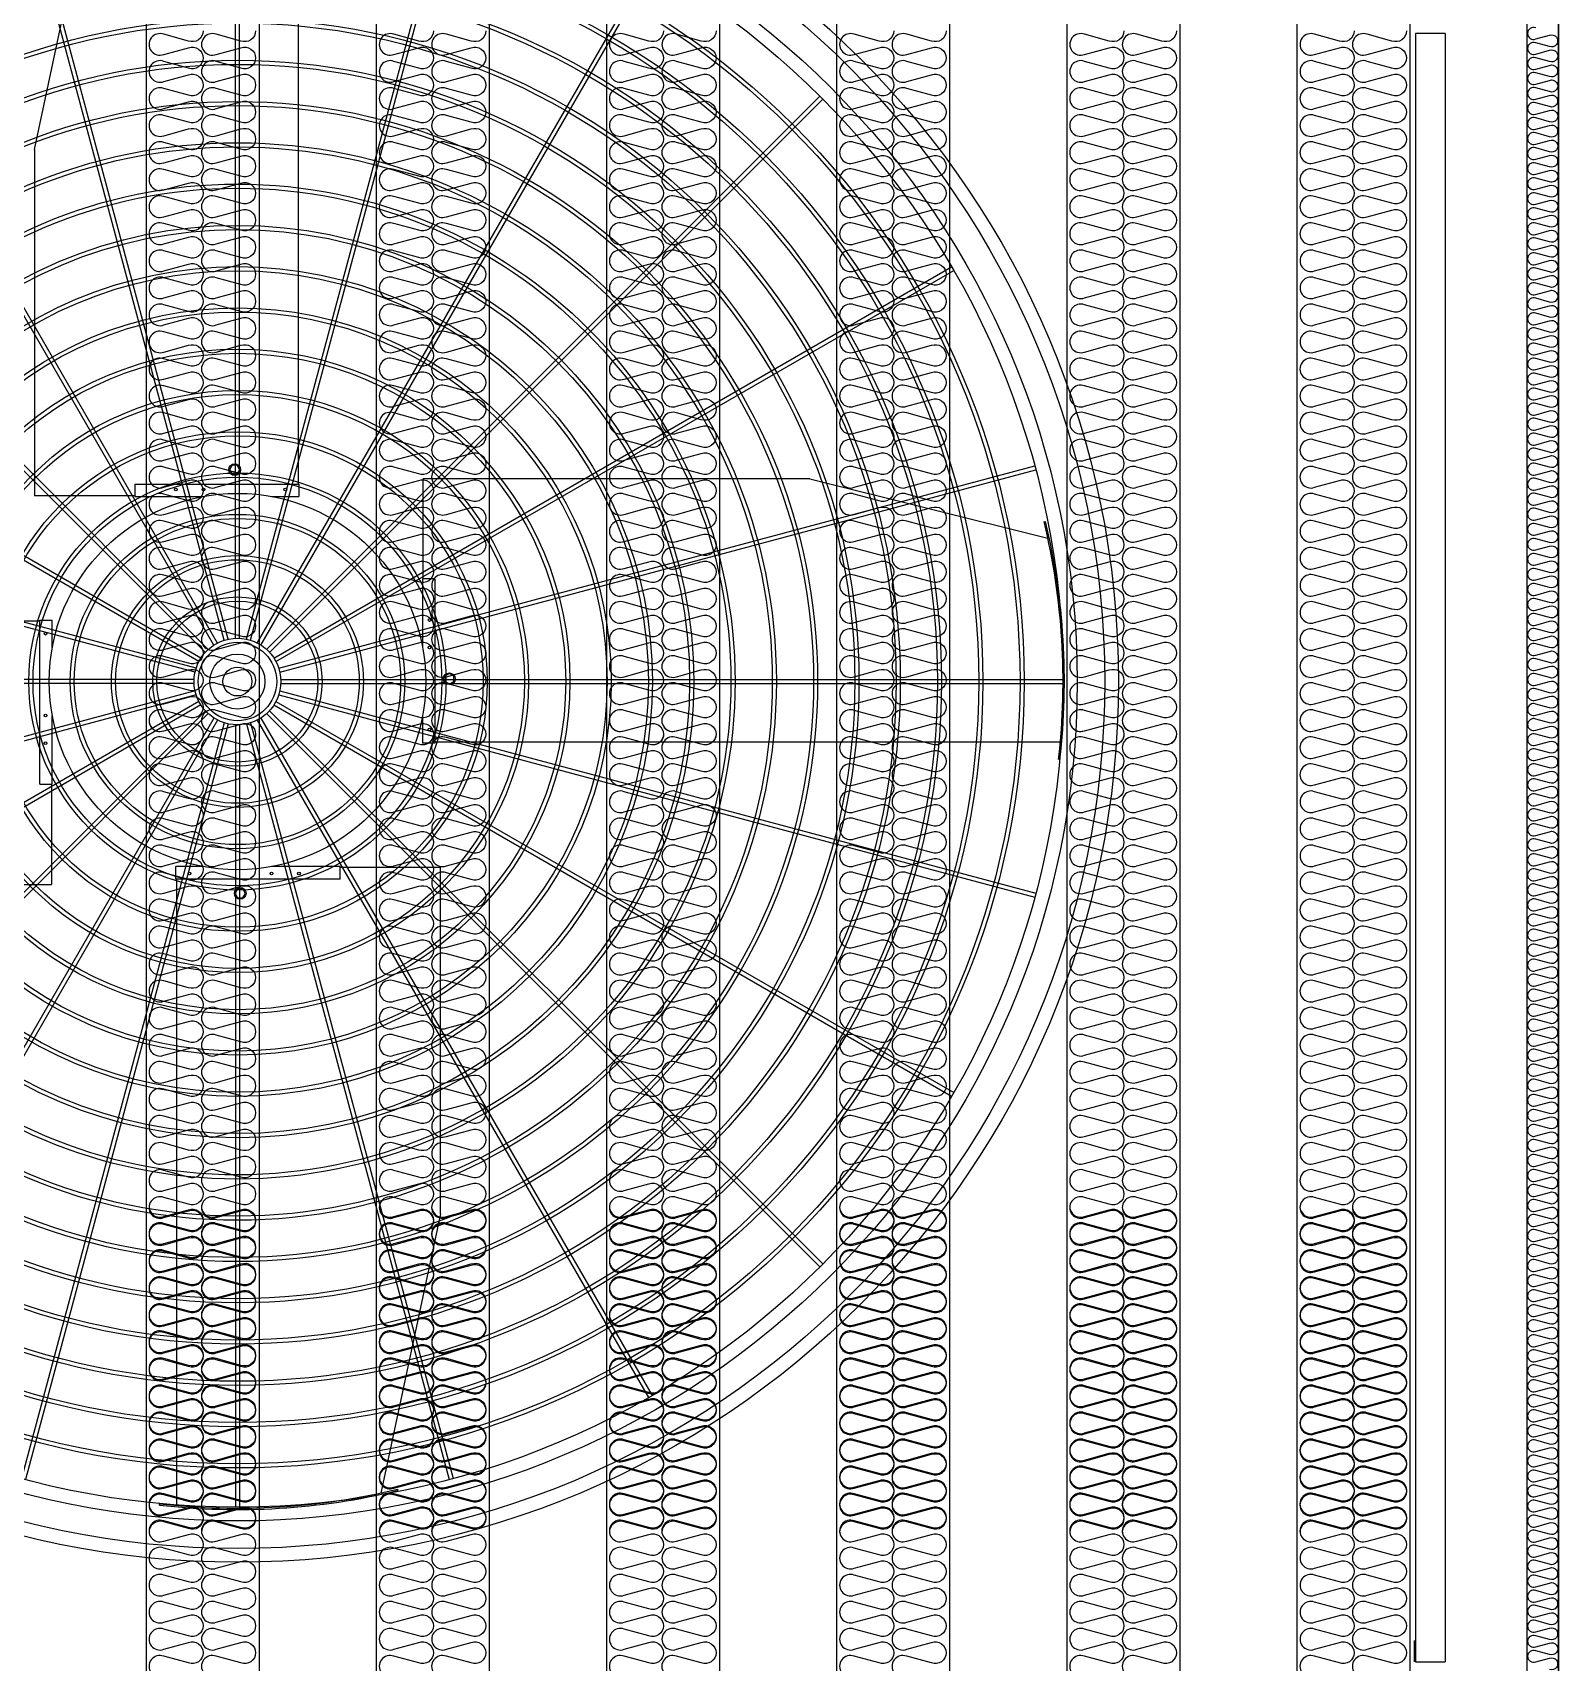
# Model space of a CAD drawing. Header units: millimetres. Extents: x 2557 to 34820, y 2099 to 24914.
# Drawn here: x 7637 to 9662, y 10535 to 12699 of the extents above; entities that cross this region are included whole.
import ezdxf

# ---------------------------------------------------------------- set-up
doc = ezdxf.new("R2010")
doc.units = ezdxf.units.MM
for name, color, linetype in [('LINE', 7, 'Continuous'), ('SMS', 220, 'Continuous'), ('냉각탑', 4, 'Continuous')]:
    doc.layers.add(name, color=color, linetype=linetype)

# ---------------------------------------------------------------- blocks, each defined once
blk = doc.blocks.new('A$C1FB73ED1')
for p, q in [((1277, 1342.9), (1277, 2480)), ((1283, 1342.9), (1283, 2480)), ((1266.6, 1341.6), (972.3, 2439.9)), ((1293.4, 1341.6), (1587.7, 2439.9)), ((1260.8, 1340), (966.5, 2438.3)), ((1299.2, 1340), (1593.5, 2438.3)), ((1245.9, 1333), (677.4, 2317.7)), ((1251.1, 1336), (682.6, 2320.7)), ((1308.9, 1336), (1877.4, 2320.7)), ((1314.1, 1333), (1882.6, 2317.7)), ((1233.4, 1322.4), (429.4, 2126.4)), ((1237.6, 1326.6), (433.6, 2130.6)), ((1322.4, 1326.6), (2126.4, 2130.6)), ((1326.6, 1322.4), (2130.6, 2126.4)), ((1224, 1308.9), (239.3, 1877.4)), ((1227, 1314.1), (242.3, 1882.6)), ((1333, 1314.1), (2317.7, 1882.6)), ((1336, 1308.9), (2320.7, 1877.4)), ((1218.4, 1293.4), (120.1, 1587.7)), ((1220, 1299.2), (121.7, 1593.5)), ((1340, 1299.2), (2438.3, 1593.5)), ((1341.6, 1293.4), (2439.9, 1587.7)), ((1217.1, 1283), (80, 1283)), ((1342.9, 1283), (2480, 1283)), ((1217.1, 1277), (80, 1277)), ((1218.4, 1266.6), (120.1, 972.3)), ((1220, 1260.8), (121.7, 966.5)), ((1340, 1260.8), (2438.3, 966.5)), ((1341.6, 1266.6), (2439.9, 972.3)), ((1342.9, 1277), (2480, 1277)), ((1224, 1251.1), (239.3, 682.6)), ((1227, 1245.9), (242.3, 677.4)), ((1233.4, 1237.6), (429.4, 433.6)), ((1237.6, 1233.4), (433.6, 429.4)), ((1322.4, 1233.4), (2126.4, 429.4)), ((1326.6, 1237.6), (2130.6, 433.6)), ((1333, 1245.9), (2317.7, 677.4)), ((1336, 1251.1), (2320.7, 682.6)), ((1245.9, 1227), (677.4, 242.3)), ((1251.1, 1224), (682.6, 239.3)), ((1260.8, 1220), (966.5, 121.7)), ((1266.6, 1218.4), (972.3, 120.1)), ((1277, 1217.1), (1277, 80)), ((1283, 1217.1), (1283, 80)), ((1293.4, 1218.4), (1587.7, 120.1)), ((1299.2, 1220), (1593.5, 121.7)), ((1308.9, 1224), (1877.4, 239.3)), ((1314.1, 1227), (1882.6, 242.3))]:
    blk.add_line(p, q)
for radius in [1280, 1260, 1220, 1200]:
    blk.add_circle((1280, 1280), radius)
at = {"ltscale": 5}
for radius in [1143, 1137, 1083, 1077, 1023, 1017, 963, 957, 903, 897, 843, 837, 783, 777, 723, 717, 663, 657, 603, 597, 543, 537, 483, 477, 423, 417, 363, 357, 303, 297, 243, 237, 183, 177, 123, 117, 63, 57, 40, 21]:
    blk.add_circle((1280, 1280), radius, dxfattribs=at)
at = {"color": 7}
blk.add_circle((1280, 1280), 273.5, dxfattribs=at)
at = {"layer": 'LINE', "color": 7}
for p, q in [((1368.2, 2477.5), (1368.2, 1567)), ((985.2, 2053.4), (1071.5, 2459.4)), ((985.2, 2053.4), (985.2, 1550)), ((1130.8, 1567), (1369.4, 1567)), ((1130.8, 1567), (1369.4, 1567)), ((1130.8, 1567), (1130.8, 1549)), ((1130.8, 1567), (1130.8, 1549)), ((1369.4, 1567), (1369.4, 1549)), ((1369.4, 1567), (1369.4, 1549)), ((2111.5, 1574.8), (1550, 1574.8)), ((1550, 1429.2), (1550, 1574.8)), ((1550, 1429.2), (1550, 1574.8)), ((2111.5, 1574.8), (2457.5, 1488.5)), ((1130.8, 1550), (985.2, 1550)), ((1130.8, 1550), (985.2, 1550)), ((1130.8, 1549), (1230.5, 1549)), ((1130.8, 1549), (1230.5, 1549)), ((1329.5, 1549), (1369.4, 1549)), ((1329.5, 1549), (1369.4, 1549)), ((1549, 1429.2), (1549, 1329.5)), ((1549, 1429.2), (1549, 1329.5)), ((1567, 1429.2), (1549, 1429.2)), ((1567, 1429.2), (1549, 1429.2)), ((1567, 1429.2), (1567, 1190.6)), ((1567, 1429.2), (1567, 1190.6)), ((84.4, 1368.2), (993, 1368.2)), ((84.4, 1368.2), (993, 1368.2)), ((993, 1130.8), (993, 1369.4)), ((993, 1130.8), (993, 1369.4)), ((993, 1369.4), (1011, 1369.4)), ((993, 1369.4), (1011, 1369.4)), ((993, 1130.8), (993, 1369.4)), ((993, 1130.8), (993, 1369.4)), ((993, 1369.4), (1011, 1369.4)), ((993, 1369.4), (1011, 1369.4)), ((1011, 1329.5), (1011, 1369.4)), ((1011, 1329.5), (1011, 1369.4)), ((1011, 1329.5), (1011, 1369.4)), ((1011, 1329.5), (1011, 1369.4)), ((1011, 1130.8), (1011, 1230.5)), ((1011, 1130.8), (1011, 1230.5)), ((1011, 1130.8), (1011, 1230.5)), ((1011, 1130.8), (1011, 1230.5)), ((1549, 1230.5), (1549, 1190.6)), ((1549, 1230.5), (1549, 1190.6)), ((1567, 1190.6), (1549, 1190.6)), ((1567, 1190.6), (1549, 1190.6)), ((2475.6, 1191.8), (1567, 1191.8)), ((993, 1130.8), (1011, 1130.8)), ((993, 1130.8), (1011, 1130.8)), ((993, 1130.8), (1011, 1130.8)), ((993, 1130.8), (1011, 1130.8)), ((1010, 1130.8), (1010, 985.2)), ((1010, 1130.8), (1010, 985.2)), ((1010, 1130.8), (1010, 985.2)), ((1010, 1130.8), (1010, 985.2)), ((1230.5, 1011), (1190.6, 1011)), ((1190.6, 993), (1190.6, 1011)), ((1230.5, 1011), (1190.6, 1011)), ((1190.6, 993), (1190.6, 1011)), ((1429.2, 1011), (1329.5, 1011)), ((1429.2, 1011), (1329.5, 1011)), ((1429.2, 993), (1429.2, 1011)), ((1429.2, 993), (1429.2, 1011)), ((1429.2, 1010), (1574.8, 1010)), ((1429.2, 1010), (1574.8, 1010)), ((1574.8, 506.6), (1574.8, 1010)), ((508.5, 985.2), (1010, 985.2)), ((508.5, 985.2), (1010, 985.2)), ((1429.2, 993), (1190.6, 993)), ((1429.2, 993), (1190.6, 993)), ((1191.8, 82.5), (1191.8, 993)), ((1574.8, 506.6), (1488.5, 100.6)), ((1512.8, 104.1), (1512.8, 106.1)), ((1166.8, 83), (1166.8, 85)), ((1393.2, 83), (1393.2, 85))]:
    blk.add_line(p, q, dxfattribs=at)
for points in [[(1272.3, 1594.4), (1268.5, 1587.9), (1272.3, 1581.4), (1279.8, 1581.4), (1283.5, 1587.9), (1279.8, 1594.4)], [(1272.3, 1594.4), (1268.5, 1587.9), (1272.3, 1581.4), (1279.8, 1581.4), (1283.5, 1587.9), (1279.8, 1594.4)], [(1594.4, 1287.7), (1587.9, 1291.5), (1581.4, 1287.7), (1581.4, 1280.2), (1587.9, 1276.5), (1594.4, 1280.2)], [(1594.4, 1287.7), (1587.9, 1291.5), (1581.4, 1287.7), (1581.4, 1280.2), (1587.9, 1276.5), (1594.4, 1280.2)], [(1287.7, 965.6), (1291.5, 972.1), (1287.7, 978.6), (1280.2, 978.6), (1276.5, 972.1), (1280.2, 965.6)], [(1287.7, 965.6), (1291.5, 972.1), (1287.7, 978.6), (1280.2, 978.6), (1276.5, 972.1), (1280.2, 965.6)]]:
    blk.add_lwpolyline(points, close=True, dxfattribs=at)
for centre, radius in [((1276, 1587.9), 8.5), ((1276, 1587.9), 8.5), ((1190.6, 1559), 2), ((1190.6, 1559), 2), ((1230.6, 1559), 2), ((1230.6, 1559), 2), ((1349.6, 1559), 2), ((1349.6, 1559), 2), ((1001, 1349.6), 2), ((1001, 1349.6), 2), ((1001, 1349.6), 2), ((1001, 1349.6), 2), ((1559, 1369.4), 2), ((1559, 1369.4), 2), ((1559, 1329.4), 2), ((1559, 1329.4), 2), ((1587.9, 1284), 8.5), ((1587.9, 1284), 8.5), ((1001, 1230.6), 2), ((1001, 1230.6), 2), ((1001, 1230.6), 2), ((1001, 1230.6), 2), ((1559, 1210.4), 2), ((1559, 1210.4), 2), ((1001, 1190.6), 2), ((1001, 1190.6), 2), ((1001, 1190.6), 2), ((1001, 1190.6), 2), ((1210.4, 1001), 2), ((1210.4, 1001), 2), ((1329.4, 1001), 2), ((1329.4, 1001), 2), ((1369.4, 1001), 2), ((1369.4, 1001), 2), ((1284, 972.1), 8.5), ((1284, 972.1), 8.5)]:
    blk.add_circle(centre, radius, dxfattribs=at)
for centre, radius, start, end in [((1481.5, 1280), 998, 353.4876, 13.487), ((1481.5, 1280), 1000, 353.5007, 13.4595), ((1280, 1076.6), 998, 263.4876, 283.487), ((1280, 1076.6), 1000, 263.5007, 283.4595)]:
    blk.add_arc(centre, radius, start, end, dxfattribs=at)
blk = doc.blocks.new('SP전면')
at = {"color": 7}
for p, q in [((31549.2, -80510.4), (31549.2, -83988.4)), ((31699.2, -80510.4), (31699.2, -83988.4))]:
    blk.add_line(p, q, dxfattribs=at)
at = {"layer": 'SMS', "color": 5}
for points in [[(31625.1, -81432.6, -0.524856), (31605.6, -81446.1), (31572.7, -81437.2, 1.449198), (31572.7, -81464), (31605.6, -81455.1, -0.524856), (31625.1, -81468.6, -0.524856), (31605.6, -81482), (31572.7, -81473.1, 1.449198), (31572.7, -81499.9), (31605.6, -81491, -0.524856), (31625.1, -81504.5, -0.524856), (31605.6, -81517.9), (31572.7, -81509, 1.449198), (31572.7, -81535.9), (31605.6, -81526.9, -0.524856), (31625.1, -81540.4, -0.524856), (31605.6, -81553.8), (31572.7, -81544.9, 1.449198), (31572.7, -81571.8), (31605.6, -81562.9, -0.524856), (31625.1, -81576.3, -0.524856), (31605.6, -81589.7), (31572.7, -81580.8, 1.449198), (31572.7, -81607.7), (31605.6, -81598.8, -0.524856), (31625.1, -81612.2, -0.524856), (31605.6, -81625.6), (31572.7, -81616.7, 1.449198), (31572.7, -81643.6), (31605.6, -81634.7, -0.524856), (31625.1, -81648.1, -0.524856), (31605.6, -81661.5), (31572.7, -81652.6, 1.449198), (31572.7, -81679.5), (31605.6, -81670.6, -0.524856), (31625.1, -81684, -0.524856), (31605.6, -81697.4), (31572.7, -81688.5, 1.449198), (31572.7, -81715.4), (31605.6, -81706.5, -0.524856), (31625.1, -81719.9, -0.524856), (31605.6, -81733.4), (31572.7, -81724.5, 1.449198), (31572.7, -81751.3), (31605.6, -81742.4, -0.524856), (31625.1, -81755.8, -0.524856), (31605.6, -81769.3), (31572.7, -81760.4, 1.449198), (31572.7, -81787.2), (31605.6, -81778.3, -0.524856), (31625.1, -81791.7, -0.524856), (31605.6, -81805.2), (31572.7, -81796.3, 1.449198), (31572.7, -81823.1), (31605.6, -81814.2, -0.524856), (31625.1, -81827.7, -0.524856), (31605.6, -81841.1), (31572.7, -81832.2, 1.449198), (31572.7, -81859), (31605.6, -81850.1, -0.524856), (31625.1, -81863.6, -0.524856), (31605.6, -81877), (31572.7, -81868.1, 1.449198), (31572.7, -81895), (31605.6, -81886, -0.524856), (31625.1, -81899.5, -0.524856), (31605.6, -81912.9), (31572.7, -81904, 1.449198), (31572.7, -81930.9), (31605.6, -81922, -0.524856), (31625.1, -81935.4, -0.524856), (31605.6, -81948.8), (31572.7, -81939.9, 1.449198), (31572.7, -81966.8), (31605.6, -81957.9, -0.524856), (31625.1, -81971.3, -0.524856), (31605.6, -81984.7), (31572.7, -81975.8, 1.449198), (31572.7, -82002.7), (31605.6, -81993.8, -0.524856), (31625.1, -82007.2, -0.524856), (31605.6, -82020.6), (31572.7, -82011.7, 1.449198), (31572.7, -82038.6), (31605.6, -82029.7, -0.524856), (31625.1, -82043.1, -0.524856), (31605.6, -82056.5), (31572.7, -82047.6, 1.449198), (31572.7, -82074.5), (31605.6, -82065.6, -0.524856), (31625.1, -82079, -0.524856), (31605.6, -82092.5), (31572.7, -82083.6, 1.449198), (31572.7, -82110.4), (31605.6, -82101.5, -0.524856), (31625.1, -82114.9, -0.524856), (31605.6, -82128.4), (31572.7, -82119.5, 1.449198), (31572.7, -82146.3), (31605.6, -82137.4, -0.524856), (31625.1, -82150.8, -0.524856), (31605.6, -82164.3), (31572.7, -82155.4, 1.449198), (31572.7, -82182.2), (31605.6, -82173.3, -0.524856), (31625.1, -82186.8, -0.524856), (31605.6, -82200.2), (31572.7, -82191.3, 1.449198), (31572.7, -82218.1), (31605.6, -82209.2, -0.524856), (31625.1, -82222.7, -0.524856), (31605.6, -82236.1), (31572.7, -82227.2, 1.449198), (31572.7, -82254.1), (31605.6, -82245.1, -0.524856), (31625.1, -82258.6, -0.524856), (31605.6, -82272), (31572.7, -82263.1, 1.449198), (31572.7, -82290), (31605.6, -82281.1, -0.524856), (31625.1, -82294.5, -0.524856), (31605.6, -82307.9), (31572.7, -82299, 1.449198), (31572.7, -82325.9), (31605.6, -82317, -0.524856), (31625.1, -82330.4, -0.524856), (31605.6, -82343.8), (31572.7, -82334.9, 1.449198), (31572.7, -82361.8), (31605.6, -82352.9, -0.524856), (31625.1, -82366.3, -0.417249), (31610.6, -82380.7)], [(31694.7, -81432.6, -0.524856), (31675.2, -81446.1), (31642.3, -81437.2, 1.449198), (31642.3, -81464), (31675.2, -81455.1, -0.524856), (31694.7, -81468.6, -0.524856), (31675.2, -81482), (31642.3, -81473.1, 1.449198), (31642.3, -81499.9), (31675.2, -81491, -0.524856), (31694.7, -81504.5, -0.524856), (31675.2, -81517.9), (31642.3, -81509, 1.449198), (31642.3, -81535.9), (31675.2, -81526.9, -0.524856), (31694.7, -81540.4, -0.524856), (31675.2, -81553.8), (31642.3, -81544.9, 1.449198), (31642.3, -81571.8), (31675.2, -81562.9, -0.524856), (31694.7, -81576.3, -0.524856), (31675.2, -81589.7), (31642.3, -81580.8, 1.449198), (31642.3, -81607.7), (31675.2, -81598.8, -0.524856), (31694.7, -81612.2, -0.524856), (31675.2, -81625.6), (31642.3, -81616.7, 1.449198), (31642.3, -81643.6), (31675.2, -81634.7, -0.524856), (31694.7, -81648.1, -0.524856), (31675.2, -81661.5), (31642.3, -81652.6, 1.449198), (31642.3, -81679.5), (31675.2, -81670.6, -0.524856), (31694.7, -81684, -0.524856), (31675.2, -81697.4), (31642.3, -81688.5, 1.449198), (31642.3, -81715.4), (31675.2, -81706.5, -0.524856), (31694.7, -81719.9, -0.524856), (31675.2, -81733.4), (31642.3, -81724.5, 1.449198), (31642.3, -81751.3), (31675.2, -81742.4, -0.524856), (31694.7, -81755.8, -0.524856), (31675.2, -81769.3), (31642.3, -81760.4, 1.449198), (31642.3, -81787.2), (31675.2, -81778.3, -0.524856), (31694.7, -81791.7, -0.524856), (31675.2, -81805.2), (31642.3, -81796.3, 1.449198), (31642.3, -81823.1), (31675.2, -81814.2, -0.524856), (31694.7, -81827.7, -0.524856), (31675.2, -81841.1), (31642.3, -81832.2, 1.449198), (31642.3, -81859), (31675.2, -81850.1, -0.524856), (31694.7, -81863.6, -0.524856), (31675.2, -81877), (31642.3, -81868.1, 1.449198), (31642.3, -81895), (31675.2, -81886, -0.524856), (31694.7, -81899.5, -0.524856), (31675.2, -81912.9), (31642.3, -81904, 1.449198), (31642.3, -81930.9), (31675.2, -81922, -0.524856), (31694.7, -81935.4, -0.524856), (31675.2, -81948.8), (31642.3, -81939.9, 1.449198), (31642.3, -81966.8), (31675.2, -81957.9, -0.524856), (31694.7, -81971.3, -0.524856), (31675.2, -81984.7), (31642.3, -81975.8, 1.449198), (31642.3, -82002.7), (31675.2, -81993.8, -0.524856), (31694.7, -82007.2, -0.524856), (31675.2, -82020.6), (31642.3, -82011.7, 1.449198), (31642.3, -82038.6), (31675.2, -82029.7, -0.524856), (31694.7, -82043.1, -0.524856), (31675.2, -82056.5), (31642.3, -82047.6, 1.449198), (31642.3, -82074.5), (31675.2, -82065.6, -0.524856), (31694.7, -82079, -0.524856), (31675.2, -82092.5), (31642.3, -82083.6, 1.449198), (31642.3, -82110.4), (31675.2, -82101.5, -0.524856), (31694.7, -82114.9, -0.524856), (31675.2, -82128.4), (31642.3, -82119.5, 1.449198), (31642.3, -82146.3), (31675.2, -82137.4, -0.524856), (31694.7, -82150.8, -0.524856), (31675.2, -82164.3), (31642.3, -82155.4, 1.449198), (31642.3, -82182.2), (31675.2, -82173.3, -0.524856), (31694.7, -82186.8, -0.524856), (31675.2, -82200.2), (31642.3, -82191.3, 1.449198), (31642.3, -82218.1), (31675.2, -82209.2, -0.524856), (31694.7, -82222.7, -0.524856), (31675.2, -82236.1), (31642.3, -82227.2, 1.449198), (31642.3, -82254.1), (31675.2, -82245.1, -0.524856), (31694.7, -82258.6, -0.524856), (31675.2, -82272), (31642.3, -82263.1, 1.449198), (31642.3, -82290), (31675.2, -82281.1, -0.524856), (31694.7, -82294.5, -0.524856), (31675.2, -82307.9), (31642.3, -82299, 1.449198), (31642.3, -82325.9), (31675.2, -82317, -0.524856), (31694.7, -82330.4, -0.524856), (31675.2, -82343.8), (31642.3, -82334.9, 1.449198), (31642.3, -82361.8), (31675.2, -82352.9, -0.524856), (31694.7, -82366.3, -0.417249), (31680.2, -82380.7)], [(31553.7, -82351.9, 0.446849), (31572.7, -82361.8), (31605.6, -82352.9, -0.524856), (31625.1, -82366.3, -0.524856), (31605.6, -82379.7), (31572.7, -82370.8, 1.449198), (31572.7, -82397.7), (31605.6, -82388.8, -0.524856), (31625.1, -82402.2, -0.524856), (31605.6, -82415.6), (31572.7, -82406.7, 1.449198), (31572.7, -82433.6), (31605.6, -82424.7, -0.524856), (31625.1, -82438.1, -0.524856), (31605.6, -82451.6), (31572.7, -82442.7, 1.449198), (31572.7, -82469.5), (31605.6, -82460.6, -0.524856), (31625.1, -82474, -0.524856), (31605.6, -82487.5), (31572.7, -82478.6, 1.449198), (31572.7, -82505.4), (31605.6, -82496.5, -0.524856), (31625.1, -82509.9, -0.524856), (31605.6, -82523.4), (31572.7, -82514.5, 1.449198), (31572.7, -82541.3), (31605.6, -82532.4, -0.524856), (31625.1, -82545.9, -0.524856), (31605.6, -82559.3), (31572.7, -82550.4, 1.449198), (31572.7, -82577.2), (31605.6, -82568.3, -0.524856), (31625.1, -82581.8, -0.524856), (31605.6, -82595.2), (31572.7, -82586.3, 1.449198), (31572.7, -82613.2), (31605.6, -82604.2, -0.524856), (31625.1, -82617.7, -0.524856), (31605.6, -82631.1), (31572.7, -82622.2, 1.449198), (31572.7, -82649.1), (31605.6, -82640.2, -0.524856), (31625.1, -82653.6, -0.524856), (31605.6, -82667), (31572.7, -82658.1, 1.449198), (31572.7, -82685), (31605.6, -82676.1, -0.524856), (31625.1, -82689.5, -0.524856), (31605.6, -82702.9), (31572.7, -82694, 1.449198), (31572.7, -82720.9), (31605.6, -82712, -0.524856), (31625.1, -82725.4, -0.524856), (31605.6, -82738.8), (31572.7, -82729.9, 1.449198), (31572.7, -82756.8), (31605.6, -82747.9, -0.524856), (31625.1, -82761.3, -0.524856), (31605.6, -82774.7), (31572.7, -82765.8, 1.449198), (31572.7, -82792.7), (31605.6, -82783.8, -0.524856), (31625.1, -82797.2, -0.524856), (31605.6, -82810.7), (31572.7, -82801.8, 1.449198), (31572.7, -82828.6), (31605.6, -82819.7, -0.524856), (31625.1, -82833.1, -0.524856), (31605.6, -82846.6), (31572.7, -82837.7, 1.449198), (31572.7, -82864.5), (31605.6, -82855.6, -0.524856), (31625.1, -82869, -0.524856), (31605.6, -82882.5), (31572.7, -82873.6, 1.449198), (31572.7, -82900.4), (31605.6, -82891.5, -0.524856), (31625.1, -82905, -0.524856), (31605.6, -82918.4), (31572.7, -82909.5, 1.449198), (31572.7, -82936.3), (31605.6, -82927.4, -0.524856), (31625.1, -82940.9, -0.524856), (31605.6, -82954.3), (31572.7, -82945.4, 1.449198), (31572.7, -82972.3), (31605.6, -82963.3, -0.524856), (31625.1, -82976.8, -0.524856), (31605.6, -82990.2), (31572.7, -82981.3, 1.449198), (31572.7, -83008.2), (31605.6, -82999.3, -0.524856), (31625.1, -83012.7, -0.524856), (31605.6, -83026.1), (31572.7, -83017.2, 1.449198), (31572.7, -83044.1), (31605.6, -83035.2, -0.524856), (31625.1, -83048.6, -0.524856), (31605.6, -83062), (31572.7, -83053.1, 1.449198), (31572.7, -83080), (31605.6, -83071.1, -0.524856), (31625.1, -83084.5, -0.524856), (31605.6, -83097.9), (31572.7, -83089, 1.449198), (31572.7, -83115.9), (31605.6, -83107, -0.524856), (31625.1, -83120.4, -0.524856), (31605.6, -83133.8), (31572.7, -83124.9, 1.449198), (31572.7, -83151.8), (31605.6, -83142.9, -0.524856), (31625.1, -83156.3, -0.524856), (31605.6, -83169.8), (31572.7, -83160.9, 1.449198), (31572.7, -83187.7), (31605.6, -83178.8, -0.524856), (31625.1, -83192.2, -0.524856), (31605.6, -83205.7), (31572.7, -83196.8, 1.449198), (31572.7, -83223.6), (31605.6, -83214.7, -0.524856), (31625.1, -83228.1, -0.524856), (31605.6, -83241.6), (31572.7, -83232.7, 1.449198), (31572.7, -83259.5), (31605.6, -83250.6, -0.524856), (31625.1, -83264.1, -0.524856), (31605.6, -83277.5), (31572.7, -83268.6, 1.449198), (31572.7, -83295.4), (31605.6, -83286.5, -0.524856), (31625.1, -83300, -0.524856), (31605.6, -83313.4), (31572.7, -83304.5, 1.449198), (31572.7, -83331.4), (31605.6, -83322.4, -0.524856), (31625.1, -83335.9, -0.524856), (31605.6, -83349.3), (31572.7, -83340.4, 1.449198), (31572.7, -83367.3), (31605.6, -83358.4, -0.524856), (31625.1, -83371.8, -0.524856), (31605.6, -83385.2), (31572.7, -83376.3, 0.440524), (31553.8, -83385.9, 0.440524)], [(31623.3, -82351.9, 0.446849), (31642.3, -82361.8), (31675.2, -82352.9, -0.524856), (31694.7, -82366.3, -0.524856), (31675.2, -82379.7), (31642.3, -82370.8, 1.449198), (31642.3, -82397.7), (31675.2, -82388.8, -0.524856), (31694.7, -82402.2, -0.524856), (31675.2, -82415.6), (31642.3, -82406.7, 1.449198), (31642.3, -82433.6), (31675.2, -82424.7, -0.524856), (31694.7, -82438.1, -0.524856), (31675.2, -82451.6), (31642.3, -82442.7, 1.449198), (31642.3, -82469.5), (31675.2, -82460.6, -0.524856), (31694.7, -82474, -0.524856), (31675.2, -82487.5), (31642.3, -82478.6, 1.449198), (31642.3, -82505.4), (31675.2, -82496.5, -0.524856), (31694.7, -82509.9, -0.524856), (31675.2, -82523.4), (31642.3, -82514.5, 1.449198), (31642.3, -82541.3), (31675.2, -82532.4, -0.524856), (31694.7, -82545.9, -0.524856), (31675.2, -82559.3), (31642.3, -82550.4, 1.449198), (31642.3, -82577.2), (31675.2, -82568.3, -0.524856), (31694.7, -82581.8, -0.524856), (31675.2, -82595.2), (31642.3, -82586.3, 1.449198), (31642.3, -82613.2), (31675.2, -82604.2, -0.524856), (31694.7, -82617.7, -0.524856), (31675.2, -82631.1), (31642.3, -82622.2, 1.449198), (31642.3, -82649.1), (31675.2, -82640.2, -0.524856), (31694.7, -82653.6, -0.524856), (31675.2, -82667), (31642.3, -82658.1, 1.449198), (31642.3, -82685), (31675.2, -82676.1, -0.524856), (31694.7, -82689.5, -0.524856), (31675.2, -82702.9), (31642.3, -82694, 1.449198), (31642.3, -82720.9), (31675.2, -82712, -0.524856), (31694.7, -82725.4, -0.524856), (31675.2, -82738.8), (31642.3, -82729.9, 1.449198), (31642.3, -82756.8), (31675.2, -82747.9, -0.524856), (31694.7, -82761.3, -0.524856), (31675.2, -82774.7), (31642.3, -82765.8, 1.449198), (31642.3, -82792.7), (31675.2, -82783.8, -0.524856), (31694.7, -82797.2, -0.524856), (31675.2, -82810.7), (31642.3, -82801.8, 1.449198), (31642.3, -82828.6), (31675.2, -82819.7, -0.524856), (31694.7, -82833.1, -0.524856), (31675.2, -82846.6), (31642.3, -82837.7, 1.449198), (31642.3, -82864.5), (31675.2, -82855.6, -0.524856), (31694.7, -82869, -0.524856), (31675.2, -82882.5), (31642.3, -82873.6, 1.449198), (31642.3, -82900.4), (31675.2, -82891.5, -0.524856), (31694.7, -82905, -0.524856), (31675.2, -82918.4), (31642.3, -82909.5, 1.449198), (31642.3, -82936.3), (31675.2, -82927.4, -0.524856), (31694.7, -82940.9, -0.524856), (31675.2, -82954.3), (31642.3, -82945.4, 1.449198), (31642.3, -82972.3), (31675.2, -82963.3, -0.524856), (31694.7, -82976.8, -0.524856), (31675.2, -82990.2), (31642.3, -82981.3, 1.449198), (31642.3, -83008.2), (31675.2, -82999.3, -0.524856), (31694.7, -83012.7, -0.524856), (31675.2, -83026.1), (31642.3, -83017.2, 1.449198), (31642.3, -83044.1), (31675.2, -83035.2, -0.524856), (31694.7, -83048.6, -0.524856), (31675.2, -83062), (31642.3, -83053.1, 1.449198), (31642.3, -83080), (31675.2, -83071.1, -0.524856), (31694.7, -83084.5, -0.524856), (31675.2, -83097.9), (31642.3, -83089, 1.449198), (31642.3, -83115.9), (31675.2, -83107, -0.524856), (31694.7, -83120.4, -0.524856), (31675.2, -83133.8), (31642.3, -83124.9, 1.449198), (31642.3, -83151.8), (31675.2, -83142.9, -0.524856), (31694.7, -83156.3, -0.524856), (31675.2, -83169.8), (31642.3, -83160.9, 1.449198), (31642.3, -83187.7), (31675.2, -83178.8, -0.524856), (31694.7, -83192.2, -0.524856), (31675.2, -83205.7), (31642.3, -83196.8, 1.449198), (31642.3, -83223.6), (31675.2, -83214.7, -0.524856), (31694.7, -83228.1, -0.524856), (31675.2, -83241.6), (31642.3, -83232.7, 1.449198), (31642.3, -83259.5), (31675.2, -83250.6, -0.524856), (31694.7, -83264.1, -0.524856), (31675.2, -83277.5), (31642.3, -83268.6, 1.449198), (31642.3, -83295.4), (31675.2, -83286.5, -0.524856), (31694.7, -83300, -0.524856), (31675.2, -83313.4), (31642.3, -83304.5, 1.449198), (31642.3, -83331.4), (31675.2, -83322.4, -0.524856), (31694.7, -83335.9, -0.524856), (31675.2, -83349.3), (31642.3, -83340.4, 1.449198), (31642.3, -83367.3), (31675.2, -83358.4, -0.524856), (31694.7, -83371.8, -0.524856), (31675.2, -83385.2), (31642.3, -83376.3, 0.440524), (31623.4, -83385.9, 0.440524)], [(31553.7, -82996.9, 0.446849), (31572.7, -83006.8), (31605.6, -82997.9, -0.524856), (31625.1, -83011.3, -0.524856), (31605.6, -83024.7), (31572.7, -83015.8, 1.449198), (31572.7, -83042.7), (31605.6, -83033.8, -0.524856), (31625.1, -83047.2, -0.524856), (31605.6, -83060.6), (31572.7, -83051.7, 1.449198), (31572.7, -83078.6), (31605.6, -83069.7, -0.524856), (31625.1, -83083.1, -0.524856), (31605.6, -83096.6), (31572.7, -83087.7, 1.449198), (31572.7, -83114.5), (31605.6, -83105.6, -0.524856), (31625.1, -83119, -0.524856), (31605.6, -83132.5), (31572.7, -83123.6, 1.449198), (31572.7, -83150.4), (31605.6, -83141.5, -0.524856), (31625.1, -83154.9, -0.524856), (31605.6, -83168.4), (31572.7, -83159.5, 1.449198), (31572.7, -83186.3), (31605.6, -83177.4, -0.524856), (31625.1, -83190.9, -0.524856), (31605.6, -83204.3), (31572.7, -83195.4, 1.449198), (31572.7, -83222.2), (31605.6, -83213.3, -0.524856), (31625.1, -83226.8, -0.524856), (31605.6, -83240.2), (31572.7, -83231.3, 1.449198), (31572.7, -83258.2), (31605.6, -83249.2, -0.524856), (31625.1, -83262.7, -0.524856), (31605.6, -83276.1), (31572.7, -83267.2, 1.449198), (31572.7, -83294.1), (31605.6, -83285.2, -0.524856), (31625.1, -83298.6, -0.524856), (31605.6, -83312), (31572.7, -83303.1, 1.449198), (31572.7, -83330), (31605.6, -83321.1, -0.524856), (31625.1, -83334.5, -0.524856), (31605.6, -83347.9), (31572.7, -83339, 1.449198), (31572.7, -83365.9), (31605.6, -83357, -0.524856), (31625.1, -83370.4, -0.524856), (31605.6, -83383.8), (31572.7, -83374.9, 1.449198), (31572.7, -83401.8), (31605.6, -83392.9, -0.524856), (31625.1, -83406.3, -0.524856), (31605.6, -83419.7), (31572.7, -83410.8, 1.449198), (31572.7, -83437.7), (31605.6, -83428.8, -0.524856), (31625.1, -83442.2, -0.524856), (31605.6, -83455.7), (31572.7, -83446.8, 1.449198), (31572.7, -83473.6), (31605.6, -83464.7, -0.524856), (31625.1, -83478.1, -0.524856), (31605.6, -83491.6), (31572.7, -83482.7, 1.449198), (31572.7, -83509.5), (31605.6, -83500.6, -0.524856), (31625.1, -83514, -0.524856), (31605.6, -83527.5), (31572.7, -83518.6, 1.449198), (31572.7, -83545.4), (31605.6, -83536.5, -0.524856), (31625.1, -83550, -0.524856), (31605.6, -83563.4), (31572.7, -83554.5, 1.449198), (31572.7, -83581.3), (31605.6, -83572.4, -0.524856), (31625.1, -83585.9, -0.524856), (31605.6, -83599.3), (31572.7, -83590.4, 1.449198), (31572.7, -83617.3)], [(31623.3, -82996.9, 0.446849), (31642.3, -83006.8), (31675.2, -82997.9, -0.524856), (31694.7, -83011.3, -0.524856), (31675.2, -83024.7), (31642.3, -83015.8, 1.449198), (31642.3, -83042.7), (31675.2, -83033.8, -0.524856), (31694.7, -83047.2, -0.524856), (31675.2, -83060.6), (31642.3, -83051.7, 1.449198), (31642.3, -83078.6), (31675.2, -83069.7, -0.524856), (31694.7, -83083.1, -0.524856), (31675.2, -83096.6), (31642.3, -83087.7, 1.449198), (31642.3, -83114.5), (31675.2, -83105.6, -0.524856), (31694.7, -83119, -0.524856), (31675.2, -83132.5), (31642.3, -83123.6, 1.449198), (31642.3, -83150.4), (31675.2, -83141.5, -0.524856), (31694.7, -83154.9, -0.524856), (31675.2, -83168.4), (31642.3, -83159.5, 1.449198), (31642.3, -83186.3), (31675.2, -83177.4, -0.524856), (31694.7, -83190.9, -0.524856), (31675.2, -83204.3), (31642.3, -83195.4, 1.449198), (31642.3, -83222.2), (31675.2, -83213.3, -0.524856), (31694.7, -83226.8, -0.524856), (31675.2, -83240.2), (31642.3, -83231.3, 1.449198), (31642.3, -83258.2), (31675.2, -83249.2, -0.524856), (31694.7, -83262.7, -0.524856), (31675.2, -83276.1), (31642.3, -83267.2, 1.449198), (31642.3, -83294.1), (31675.2, -83285.2, -0.524856), (31694.7, -83298.6, -0.524856), (31675.2, -83312), (31642.3, -83303.1, 1.449198), (31642.3, -83330), (31675.2, -83321.1, -0.524856), (31694.7, -83334.5, -0.524856), (31675.2, -83347.9), (31642.3, -83339, 1.449198), (31642.3, -83365.9), (31675.2, -83357, -0.524856), (31694.7, -83370.4, -0.524856), (31675.2, -83383.8), (31642.3, -83374.9, 1.449198), (31642.3, -83401.8), (31675.2, -83392.9, -0.524856), (31694.7, -83406.3, -0.524856), (31675.2, -83419.7), (31642.3, -83410.8, 1.449198), (31642.3, -83437.7), (31675.2, -83428.8, -0.524856), (31694.7, -83442.2, -0.524856), (31675.2, -83455.7), (31642.3, -83446.8, 1.449198), (31642.3, -83473.6), (31675.2, -83464.7, -0.524856), (31694.7, -83478.1, -0.524856), (31675.2, -83491.6), (31642.3, -83482.7, 1.449198), (31642.3, -83509.5), (31675.2, -83500.6, -0.524856), (31694.7, -83514, -0.524856), (31675.2, -83527.5), (31642.3, -83518.6, 1.449198), (31642.3, -83545.4), (31675.2, -83536.5, -0.524856), (31694.7, -83550, -0.524856), (31675.2, -83563.4), (31642.3, -83554.5, 1.449198), (31642.3, -83581.3), (31675.2, -83572.4, -0.524856), (31694.7, -83585.9, -0.524856), (31675.2, -83599.3), (31642.3, -83590.4, 1.449198), (31642.3, -83617.3)], [(31572.7, -83376.3, 1.449198), (31572.7, -83403.2), (31605.6, -83394.3, -0.524856), (31625.1, -83407.7, -0.524856), (31605.6, -83421.1), (31572.7, -83412.2, 0.54148), (31553.3, -83426.4, 0.54148)], [(31642.3, -83376.3, 1.449198), (31642.3, -83403.2), (31675.2, -83394.3, -0.524856), (31694.7, -83407.7, -0.524856), (31675.2, -83421.1), (31642.3, -83412.2, 0.54148), (31622.9, -83426.4, 0.54148)]]:
    blk.add_lwpolyline(points, format="xyb", dxfattribs=at)
blk = doc.blocks.new('3')
at = {"color": 7}
for p, q in [((9620.1, 13665.1), (9620.1, 10145.1)), ((9662.1, 13665.1), (9662.1, 10065.1))]:
    blk.add_line(p, q, dxfattribs=at)
for p, q in [((9662.1, 13665.1), (9662.1, 10065.1)), ((9472.5, 12697.6), (9472.5, 10535.8)), ((9511.9, 12697.6), (9472.5, 12697.6)), ((9511.9, 12697.6), (9511.9, 10535.8)), ((9470.6, 10563.9), (9470.6, 10535.8)), ((9472.5, 10535.8), (9511.9, 10535.8))]:
    blk.add_line(p, q)
at = {"ltscale": 500, "elevation": 0}
blk.add_lwpolyline([(6062.1, 13665.1), (9661.9, 13665.1), (9661.9, 10065.1), (6062.1, 10065.1)], close=True, dxfattribs=at)
at = {"layer": 'SMS', "color": 5, "elevation": 0}
for points in [[(9632, 12705, 0.524856), (9621.2, 12697.5, 0.524856), (9632, 12690.1), (9650.3, 12695, -1.449198), (9650.3, 12680.1), (9632, 12685, 0.524856), (9621.2, 12677.6, 0.524856), (9632, 12670.1), (9650.3, 12675.1, -1.449198), (9650.3, 12660.1), (9632, 12665.1, 0.524856), (9621.2, 12657.6, 0.524856), (9632, 12650.2), (9650.3, 12655.1, -1.449198), (9650.3, 12640.2), (9632, 12645.1, 0.524856), (9621.2, 12637.7, 0.524856), (9632, 12630.2), (9650.3, 12635.2, -1.449198), (9650.3, 12620.2), (9632, 12625.2, 0.524856), (9621.2, 12617.7, 0.524856), (9632, 12610.3), (9650.3, 12615.2, -1.449198), (9650.3, 12600.3), (9632, 12605.2, 0.524856), (9621.2, 12597.8, 0.524856), (9632, 12590.3), (9650.3, 12595.3, -1.449198), (9650.3, 12580.3), (9632, 12585.3, 0.524856), (9621.2, 12577.8, 0.524856), (9632, 12570.4), (9650.3, 12575.3, -1.449198), (9650.3, 12560.4), (9632, 12565.3, 0.524856), (9621.2, 12557.9, 0.524856), (9632, 12550.4), (9650.3, 12555.4, -1.449198), (9650.3, 12540.4), (9632, 12545.4, 0.524856), (9621.2, 12537.9, 0.524856), (9632, 12530.5), (9650.3, 12535.4, -1.449198), (9650.3, 12520.5), (9632, 12525.4, 0.524856), (9621.2, 12518, 0.524856), (9632, 12510.5), (9650.3, 12515.5, -1.449198), (9650.3, 12500.5), (9632, 12505.5, 0.524856), (9621.2, 12498, 0.417249), (9629.3, 12490)], [(9660.9, 12506, -0.446849), (9650.3, 12500.5), (9632, 12505.5, 0.524856), (9621.2, 12498, 0.524856), (9632, 12490.6), (9650.3, 12495.5, -1.449198), (9650.3, 12480.6), (9632, 12485.5, 0.524856), (9621.2, 12478.1, 0.524856), (9632, 12470.6), (9650.3, 12475.6, -1.449198), (9650.3, 12460.6), (9632, 12465.6, 0.524856), (9621.2, 12458.1, 0.524856), (9632, 12450.7), (9650.3, 12455.6, -1.449198), (9650.3, 12440.7), (9632, 12445.6, 0.524856), (9621.2, 12438.2, 0.524856), (9632, 12430.7), (9650.3, 12435.7, -1.449198), (9650.3, 12420.7), (9632, 12425.7, 0.524856), (9621.2, 12418.2, 0.524856), (9632, 12410.8), (9650.3, 12415.7, -1.449198), (9650.3, 12400.8), (9632, 12405.7, 0.524856), (9621.2, 12398.3, 0.524856), (9632, 12390.8), (9650.3, 12395.8, -1.449198), (9650.3, 12380.8), (9632, 12385.8, 0.524856), (9621.2, 12378.3, 0.524856), (9632, 12370.9), (9650.3, 12375.8, -1.449198), (9650.3, 12360.9), (9632, 12365.8, 0.524856), (9621.2, 12358.4, 0.524856), (9632, 12350.9), (9650.3, 12355.9, -1.449198), (9650.3, 12340.9), (9632, 12345.9, 0.524856), (9621.2, 12338.4, 0.524856), (9632, 12331), (9650.3, 12335.9, -1.449198), (9650.3, 12321), (9632, 12325.9, 0.524856), (9621.2, 12318.5, 0.524856), (9632, 12311), (9650.3, 12316, -1.449198), (9650.3, 12301), (9632, 12306, 0.524856), (9621.2, 12298.5, 0.524856), (9632, 12291.1), (9650.3, 12296, -1.449198), (9650.3, 12281.1), (9632, 12286, 0.524856), (9621.2, 12278.6, 0.524856), (9632, 12271.1), (9650.3, 12276.1, -1.449198), (9650.3, 12261.1), (9632, 12266.1, 0.524856), (9621.2, 12258.6, 0.524856), (9632, 12251.2), (9650.3, 12256.1, -1.449198), (9650.3, 12241.2), (9632, 12246.1, 0.524856), (9621.2, 12238.7, 0.524856), (9632, 12231.2), (9650.3, 12236.2, -1.449198), (9650.3, 12221.2), (9632, 12226.2, 0.524856), (9621.2, 12218.7, 0.524856), (9632, 12211.3), (9650.3, 12216.2, -1.449198), (9650.3, 12201.3), (9632, 12206.2, 0.524856), (9621.2, 12198.8, 0.524856), (9632, 12191.3), (9650.3, 12196.3, -1.449198), (9650.3, 12181.3), (9632, 12186.3, 0.524856), (9621.2, 12178.8, 0.524856), (9632, 12171.4), (9650.3, 12176.3, -1.449198), (9650.3, 12161.4), (9632, 12166.3, 0.524856), (9621.2, 12158.9, 0.524856), (9632, 12151.4), (9650.3, 12156.4, -1.449198), (9650.3, 12141.4), (9632, 12146.4, 0.524856), (9621.2, 12138.9, 0.524856), (9632, 12131.5), (9650.3, 12136.4, -1.449198), (9650.3, 12121.5), (9632, 12126.4, 0.524856), (9621.2, 12119, 0.524856), (9632, 12111.5), (9650.3, 12116.5, -1.449198), (9650.3, 12101.5), (9632, 12106.5, 0.524856), (9621.2, 12099, 0.524856), (9632, 12091.6), (9650.3, 12096.5, -1.449198), (9650.3, 12081.6), (9632, 12086.5, 0.524856), (9621.2, 12079.1, 0.524856), (9632, 12071.6), (9650.3, 12076.6, -1.449198), (9650.3, 12061.6), (9632, 12066.6, 0.524856), (9621.2, 12059.1, 0.524856), (9632, 12051.7), (9650.3, 12056.6, -1.449198), (9650.3, 12041.7), (9632, 12046.6, 0.524856), (9621.2, 12039.2, 0.524856), (9632, 12031.7), (9650.3, 12036.7, -1.449198), (9650.3, 12021.7), (9632, 12026.7, 0.524856), (9621.2, 12019.2, 0.524856), (9632, 12011.8), (9650.3, 12016.7, -1.449198), (9650.3, 12001.8), (9632, 12006.7, 0.524856), (9621.2, 11999.3, 0.524856), (9632, 11991.8), (9650.3, 11996.8, -1.449198), (9650.3, 11981.8), (9632, 11986.8, 0.524856), (9621.2, 11979.3, 0.524856), (9632, 11971.9), (9650.3, 11976.8, -1.449198), (9650.3, 11961.9), (9632, 11966.8, 0.524856), (9621.2, 11959.4, 0.524856), (9632, 11951.9), (9650.3, 11956.9, -1.449198), (9650.3, 11941.9), (9632, 11946.9, 0.524856), (9621.2, 11939.4, 0.524856), (9632, 11932), (9650.3, 11936.9, -1.449198), (9650.3, 11922), (9632, 11926.9, 0.524856), (9621.2, 11919.5, 0.417249), (9629.3, 11911.5)], [(9660.9, 11927.4, -0.446849), (9650.3, 11922), (9632, 11926.9, 0.524856), (9621.2, 11919.5, 0.524856), (9632, 11912), (9650.3, 11917, -1.449198), (9650.3, 11902), (9632, 11907, 0.524856), (9621.2, 11899.5, 0.524856), (9632, 11892.1), (9650.3, 11897, -1.449198), (9650.3, 11882.1), (9632, 11887, 0.524856), (9621.2, 11879.6, 0.524856), (9632, 11872.1), (9650.3, 11877.1, -1.449198), (9650.3, 11862.1), (9632, 11867.1, 0.524856), (9621.2, 11859.6, 0.524856), (9632, 11852.2), (9650.3, 11857.1, -1.449198), (9650.3, 11842.2), (9632, 11847.1, 0.524856), (9621.2, 11839.7, 0.524856), (9632, 11832.2), (9650.3, 11837.2, -1.449198), (9650.3, 11822.2), (9632, 11827.2, 0.524856), (9621.2, 11819.7, 0.524856), (9632, 11812.3), (9650.3, 11817.2, -1.449198), (9650.3, 11802.3), (9632, 11807.2, 0.524856), (9621.2, 11799.8, 0.524856), (9632, 11792.3), (9650.3, 11797.3, -1.449198), (9650.3, 11782.3), (9632, 11787.3, 0.524856), (9621.2, 11779.8, 0.524856), (9632, 11772.4), (9650.3, 11777.3, -1.449198), (9650.3, 11762.4), (9632, 11767.3, 0.524856), (9621.2, 11759.9, 0.524856), (9632, 11752.4), (9650.3, 11757.4, -1.449198), (9650.3, 11742.4), (9632, 11747.4, 0.524856), (9621.2, 11739.9, 0.524856), (9632, 11732.5), (9650.3, 11737.4, -1.449198), (9650.3, 11722.5), (9632, 11727.4, 0.524856), (9621.2, 11720, 0.524856), (9632, 11712.5), (9650.3, 11717.5, -1.449198), (9650.3, 11702.5), (9632, 11707.5, 0.524856), (9621.2, 11700, 0.524856), (9632, 11692.6), (9650.3, 11697.5, -1.449198), (9650.3, 11682.6), (9632, 11687.5, 0.524856), (9621.2, 11680.1, 0.524856), (9632, 11672.6), (9650.3, 11677.6, -1.449198), (9650.3, 11662.6), (9632, 11667.6, 0.524856), (9621.2, 11660.1, 0.524856), (9632, 11652.7), (9650.3, 11657.6, -1.449198), (9650.3, 11642.7), (9632, 11647.6, 0.524856), (9621.2, 11640.2, 0.524856), (9632, 11632.7), (9650.3, 11637.7, -1.449198), (9650.3, 11622.7), (9632, 11627.7, 0.524856), (9621.2, 11620.2, 0.524856), (9632, 11612.8), (9650.3, 11617.7, -1.449198), (9650.3, 11602.8), (9632, 11607.7, 0.524856), (9621.2, 11600.3, 0.524856), (9632, 11592.8), (9650.3, 11597.8, -1.449198), (9650.3, 11582.8), (9632, 11587.8, 0.524856), (9621.2, 11580.3, 0.524856), (9632, 11572.9), (9650.3, 11577.8, -1.449198), (9650.3, 11562.9), (9632, 11567.8, 0.524856), (9621.2, 11560.4, 0.524856), (9632, 11552.9), (9650.3, 11557.9, -1.449198), (9650.3, 11542.9), (9632, 11547.9, 0.524856), (9621.2, 11540.4, 0.524856), (9632, 11533), (9650.3, 11537.9, -1.449198), (9650.3, 11523), (9632, 11527.9, 0.524856), (9621.2, 11520.5, 0.524856), (9632, 11513), (9650.3, 11518, -1.449198), (9650.3, 11503), (9632, 11508, 0.524856), (9621.2, 11500.5, 0.524856), (9632, 11493.1), (9650.3, 11498, -1.449198), (9650.3, 11483.1), (9632, 11488, 0.524856), (9621.2, 11480.6, 0.524856), (9632, 11473.1), (9650.3, 11478.1, -1.449198), (9650.3, 11463.1), (9632, 11468.1, 0.524856), (9621.2, 11460.6, 0.524856), (9632, 11453.2), (9650.3, 11458.1, -1.449198), (9650.3, 11443.2), (9632, 11448.1, 0.524856), (9621.2, 11440.7, 0.524856), (9632, 11433.2), (9650.3, 11438.2, -1.449198), (9650.3, 11423.2), (9632, 11428.2, 0.524856), (9621.2, 11420.7, 0.524856), (9632, 11413.3), (9650.3, 11418.2, -1.449198), (9650.3, 11403.3), (9632, 11408.2, 0.524856), (9621.2, 11400.8, 0.524856), (9632, 11393.3), (9650.3, 11398.3, -1.449198), (9650.3, 11383.3), (9632, 11388.3, 0.524856), (9621.2, 11380.8, 0.524856), (9632, 11373.4), (9650.3, 11378.3, -1.449198), (9650.3, 11363.4), (9632, 11368.3, 0.524856), (9621.2, 11360.9, 0.524856), (9632, 11353.4), (9650.3, 11358.4, -1.449198), (9650.3, 11343.4), (9632, 11348.4, 0.524856), (9621.2, 11340.9, 0.417249), (9629.3, 11332.9)], [(9660.9, 11348.9, -0.446849), (9650.3, 11343.4), (9632, 11348.4, 0.524856), (9621.2, 11340.9, 0.524856), (9632, 11333.5), (9650.3, 11338.4, -1.449198), (9650.3, 11323.5), (9632, 11328.4, 0.524856), (9621.2, 11321, 0.524856), (9632, 11313.5), (9650.3, 11318.5, -1.449198), (9650.3, 11303.5), (9632, 11308.5, 0.524856), (9621.2, 11301, 0.524856), (9632, 11293.6), (9650.3, 11298.5, -1.449198), (9650.3, 11283.6), (9632, 11288.5, 0.524856), (9621.2, 11281.1, 0.524856), (9632, 11273.6), (9650.3, 11278.6, -1.449198), (9650.3, 11263.6), (9632, 11268.6, 0.524856), (9621.2, 11261.1, 0.524856), (9632, 11253.7), (9650.3, 11258.6, -1.449198), (9650.3, 11243.7), (9632, 11248.6, 0.524856), (9621.2, 11241.2, 0.524856), (9632, 11233.7), (9650.3, 11238.7, -1.449198), (9650.3, 11223.7), (9632, 11228.7, 0.524856), (9621.2, 11221.2, 0.524856), (9632, 11213.8), (9650.3, 11218.7, -1.449198), (9650.3, 11203.8), (9632, 11208.7, 0.524856), (9621.2, 11201.3, 0.524856), (9632, 11193.8), (9650.3, 11198.8, -1.449198), (9650.3, 11183.8), (9632, 11188.8, 0.524856), (9621.2, 11181.3, 0.524856), (9632, 11173.9), (9650.3, 11178.8, -1.449198), (9650.3, 11163.9), (9632, 11168.8, 0.524856), (9621.2, 11161.4, 0.524856), (9632, 11153.9), (9650.3, 11158.9, -1.449198), (9650.3, 11143.9), (9632, 11148.9, 0.524856), (9621.2, 11141.4, 0.524856), (9632, 11134), (9650.3, 11138.9, -1.449198), (9650.3, 11124), (9632, 11128.9, 0.524856), (9621.2, 11121.5, 0.524856), (9632, 11114), (9650.3, 11119, -1.449198), (9650.3, 11104), (9632, 11109, 0.524856), (9621.2, 11101.5, 0.524856), (9632, 11094.1), (9650.3, 11099, -1.449198), (9650.3, 11084.1), (9632, 11089, 0.524856), (9621.2, 11081.6, 0.524856), (9632, 11074.1), (9650.3, 11079.1, -1.449198), (9650.3, 11064.1), (9632, 11069.1, 0.524856), (9621.2, 11061.6, 0.524856), (9632, 11054.2), (9650.3, 11059.1, -1.449198), (9650.3, 11044.2), (9632, 11049.1, 0.524856), (9621.2, 11041.7, 0.524856), (9632, 11034.2), (9650.3, 11039.2, -1.449198), (9650.3, 11024.2), (9632, 11029.2, 0.524856), (9621.2, 11021.7, 0.524856), (9632, 11014.3), (9650.3, 11019.2, -1.449198), (9650.3, 11004.3), (9632, 11009.2, 0.524856), (9621.2, 11001.8, 0.524856), (9632, 10994.3), (9650.3, 10999.3, -1.449198), (9650.3, 10984.3), (9632, 10989.3, 0.524856), (9621.2, 10981.8, 0.524856), (9632, 10974.4), (9650.3, 10979.3, -1.449198), (9650.3, 10964.4), (9632, 10969.3, 0.524856), (9621.2, 10961.9, 0.524856), (9632, 10954.4), (9650.3, 10959.4, -1.449198), (9650.3, 10944.4), (9632, 10949.4, 0.524856), (9621.2, 10941.9, 0.524856), (9632, 10934.5), (9650.3, 10939.4, -1.449198), (9650.3, 10924.5), (9632, 10929.4, 0.524856), (9621.2, 10922, 0.524856), (9632, 10914.5), (9650.3, 10919.5, -1.449198), (9650.3, 10904.5), (9632, 10909.5, 0.524856), (9621.2, 10902, 0.524856), (9632, 10894.6), (9650.3, 10899.5, -1.449198), (9650.3, 10884.6), (9632, 10889.5, 0.524856), (9621.2, 10882.1, 0.524856), (9632, 10874.6), (9650.3, 10879.6, -1.449198), (9650.3, 10864.6), (9632, 10869.6, 0.524856), (9621.2, 10862.1, 0.524856), (9632, 10854.7), (9650.3, 10859.6, -1.449198), (9650.3, 10844.7), (9632, 10849.6, 0.524856), (9621.2, 10842.2, 0.524856), (9632, 10834.7), (9650.3, 10839.7, -1.449198), (9650.3, 10824.7), (9632, 10829.7, 0.524856), (9621.2, 10822.2, 0.524856), (9632, 10814.8), (9650.3, 10819.7, -1.449198), (9650.3, 10804.8), (9632, 10809.7, 0.524856), (9621.2, 10802.3, 0.524856), (9632, 10794.8), (9650.3, 10799.8, -1.449198), (9650.3, 10784.8), (9632, 10789.8, 0.524856), (9621.2, 10782.3, 0.524856), (9632, 10774.9), (9650.3, 10779.8, -1.449198), (9650.3, 10764.9), (9632, 10769.8, 0.524856), (9621.2, 10762.4, 0.417249), (9629.3, 10754.4)], [(9660.9, 10770.3, -0.446849), (9650.3, 10764.9), (9632, 10769.8, 0.524856), (9621.2, 10762.4, 0.524856), (9632, 10754.9), (9650.3, 10759.9, -1.449198), (9650.3, 10744.9), (9632, 10749.9, 0.524856), (9621.2, 10742.4, 0.524856), (9632, 10735), (9650.3, 10739.9, -1.449198), (9650.3, 10725), (9632, 10729.9, 0.524856), (9621.2, 10722.5, 0.524856), (9632, 10715), (9650.3, 10720, -1.449198), (9650.3, 10705), (9632, 10710, 0.524856), (9621.2, 10702.5, 0.524856), (9632, 10695.1), (9650.3, 10700, -1.449198), (9650.3, 10685.1), (9632, 10690, 0.524856), (9621.2, 10682.6, 0.524856), (9632, 10675.1), (9650.3, 10680.1, -1.449198), (9650.3, 10665.1), (9632, 10670.1, 0.524856), (9621.2, 10662.6, 0.524856), (9632, 10655.2), (9650.3, 10660.1, -1.449198), (9650.3, 10645.2), (9632, 10650.1, 0.524856), (9621.2, 10642.7, 0.524856), (9632, 10635.2), (9650.3, 10640.2, -1.449198), (9650.3, 10625.2), (9632, 10630.2, 0.524856), (9621.2, 10622.7, 0.524856), (9632, 10615.3), (9650.3, 10620.2, -1.449198), (9650.3, 10605.3), (9632, 10610.2, 0.524856), (9621.2, 10602.8, 0.524856), (9632, 10595.3), (9650.3, 10600.3, -1.449198), (9650.3, 10585.3), (9632, 10590.3, 0.524856), (9621.2, 10582.8, 0.524856), (9632, 10575.4), (9650.3, 10580.3, -1.449198), (9650.3, 10565.4), (9632, 10570.3, 0.524856), (9621.2, 10562.9, 0.524856), (9632, 10555.4), (9650.3, 10560.4, -1.449198), (9650.3, 10545.4), (9632, 10550.4, 0.524856), (9621.2, 10542.9, 0.524856), (9632, 10535.5), (9650.3, 10540.4, -1.449198), (9650.3, 10525.5)]]:
    blk.add_lwpolyline(points, format="xyb", dxfattribs=at)
for p in [(-23761.6, 94133.5), (-23456.1, 94133.5), (-23150.6, 94133.5), (-22845.1, 94133.5), (-22539.6, 94133.5), (-22234.1, 94133.5)]:
    blk.add_blockref('SP전면', p)
at = {"layer": '냉각탑', "xscale": 0.9134730205792179, "yscale": 0.9134730205792179, "zscale": 0.9134730205792179}
blk.add_blockref('A$C1FB73ED1', (6739.7, 10667.8), dxfattribs=at)

msp = doc.modelspace()

# ---------------------------------------------------------------- block references
msp.add_blockref('3', (0, 0))

doc.saveas('drawing.dxf')
